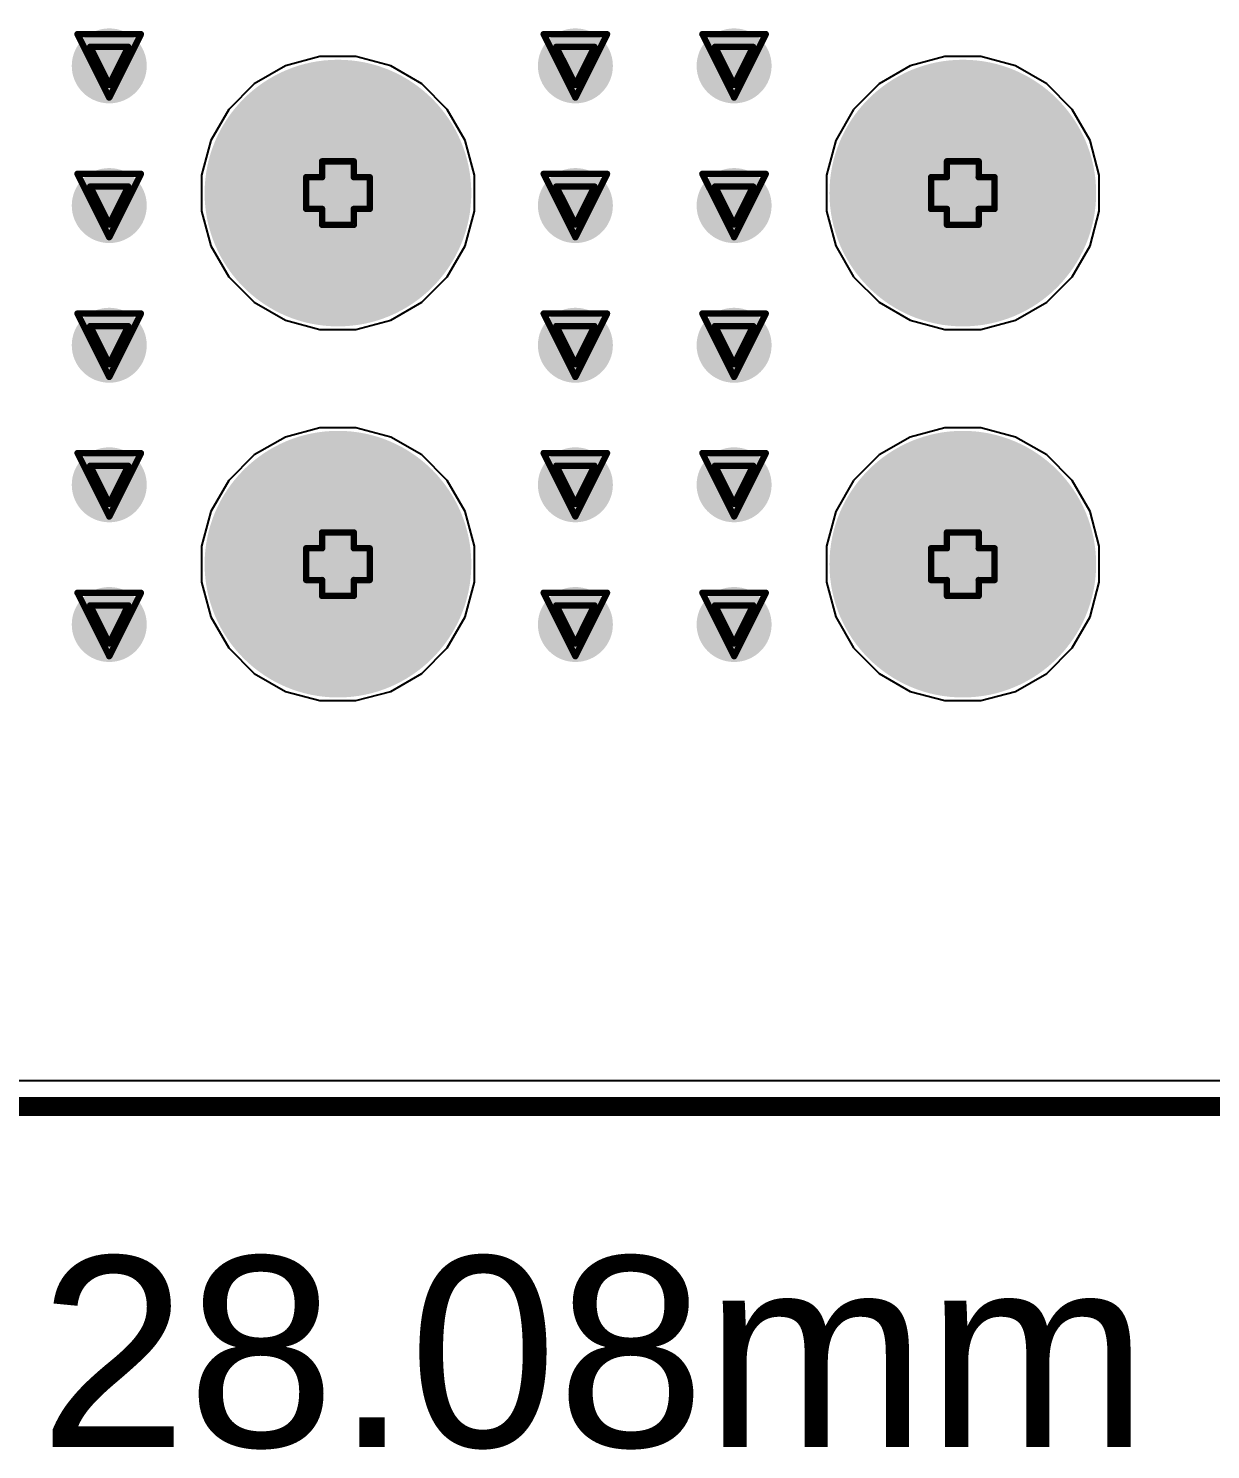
# Model space of a CAD drawing. Header units: inches. Extents: x -3 to 5381, y -57 to 5355.
# Drawn here: x 13.85 to 23.31, y -54.15 to -42.78 of the extents above; entities that cross this region are included whole.
import ezdxf

# ---------------------------------------------------------------- set-up
doc = ezdxf.new("R2010")
doc.units = ezdxf.units.IN
for name, color, linetype in [('Board_Outline', 216, 'Continuous'), ('Bottom Layer', 5, 'Continuous'), ('Bottom Solder', 6, 'Continuous'), ('Dimension', 6, 'Continuous'), ('Drill Drawing', 1, 'Continuous'), ('Multi-Layer', 9, 'Continuous'), ('Pad Holes', 156, 'Continuous'), ('Top Layer', 1, 'Continuous'), ('Top Solder', 216, 'Continuous'), ('Via Holes', 16, 'Continuous')]:
    doc.layers.add(name, color=color, linetype=linetype)
doc.styles.add('Arial', font='', dxfattribs={"height": 0.2})
doc.styles.get('Arial').set_extended_font_data('Arial')

msp = doc.modelspace()

# ---------------------------------------------------------------- hatches: boundary and pattern name
at = {"layer": 'Bottom Layer'}
h = msp.add_hatch(color=5, dxfattribs=at)
edge = h.paths.add_edge_path()
edge.add_arc((14.5, -43.078), 0.3, 0, 360)
h = msp.add_hatch(color=5, dxfattribs=at)
edge = h.paths.add_edge_path()
edge.add_arc((18.23, -43.078), 0.3, 0, 360)
h = msp.add_hatch(color=5, dxfattribs=at)
edge = h.paths.add_edge_path()
edge.add_arc((19.5, -43.078), 0.3, 0, 360)
h = msp.add_hatch(color=5, dxfattribs=at)
edge = h.paths.add_edge_path()
edge.add_arc((16.33, -44.096), 0.965, 0, 360)
h = msp.add_hatch(color=5, dxfattribs=at)
edge = h.paths.add_edge_path()
edge.add_arc((21.33, -44.096), 0.965, 0, 360)
h = msp.add_hatch(color=5, dxfattribs=at)
edge = h.paths.add_edge_path()
edge.add_arc((14.5, -44.196), 0.3, 0, 360)
h = msp.add_hatch(color=5, dxfattribs=at)
edge = h.paths.add_edge_path()
edge.add_arc((18.23, -44.196), 0.3, 0, 360)
h = msp.add_hatch(color=5, dxfattribs=at)
edge = h.paths.add_edge_path()
edge.add_arc((19.5, -44.196), 0.3, 0, 360)
h = msp.add_hatch(color=5, dxfattribs=at)
edge = h.paths.add_edge_path()
edge.add_arc((14.5, -45.314), 0.3, 0, 360)
h = msp.add_hatch(color=5, dxfattribs=at)
edge = h.paths.add_edge_path()
edge.add_arc((18.23, -45.314), 0.3, 0, 360)
h = msp.add_hatch(color=5, dxfattribs=at)
edge = h.paths.add_edge_path()
edge.add_arc((19.5, -45.314), 0.3, 0, 360)
h = msp.add_hatch(color=5, dxfattribs=at)
edge = h.paths.add_edge_path()
edge.add_arc((14.5, -46.431), 0.3, 0, 360)
h = msp.add_hatch(color=5, dxfattribs=at)
edge = h.paths.add_edge_path()
edge.add_arc((16.33, -47.066), 0.965, 0, 360)
h = msp.add_hatch(color=5, dxfattribs=at)
edge = h.paths.add_edge_path()
edge.add_arc((18.23, -46.431), 0.3, 0, 360)
h = msp.add_hatch(color=5, dxfattribs=at)
edge = h.paths.add_edge_path()
edge.add_arc((19.5, -46.431), 0.3, 0, 360)
h = msp.add_hatch(color=5, dxfattribs=at)
edge = h.paths.add_edge_path()
edge.add_arc((21.33, -47.066), 0.965, 0, 360)
h = msp.add_hatch(color=5, dxfattribs=at)
edge = h.paths.add_edge_path()
edge.add_arc((14.5, -47.549), 0.3, 0, 360)
h = msp.add_hatch(color=5, dxfattribs=at)
edge = h.paths.add_edge_path()
edge.add_arc((18.23, -47.549), 0.3, 0, 360)
h = msp.add_hatch(color=5, dxfattribs=at)
edge = h.paths.add_edge_path()
edge.add_arc((19.5, -47.549), 0.3, 0, 360)
at = {"layer": 'Bottom Solder'}
h = msp.add_hatch(color=6, dxfattribs=at)
edge = h.paths.add_edge_path()
edge.add_arc((16.33, -44.096), 1.067, 0, 360)
h = msp.add_hatch(color=6, dxfattribs=at)
edge = h.paths.add_edge_path()
edge.add_arc((21.33, -44.096), 1.067, 0, 360)
h = msp.add_hatch(color=6, dxfattribs=at)
edge = h.paths.add_edge_path()
edge.add_arc((16.33, -47.066), 1.067, 0, 360)
h = msp.add_hatch(color=6, dxfattribs=at)
edge = h.paths.add_edge_path()
edge.add_arc((21.33, -47.066), 1.067, 0, 360)
at = {"layer": 'Multi-Layer'}
h = msp.add_hatch(color=9, dxfattribs=at)
edge = h.paths.add_edge_path()
edge.add_arc((16.33, -44.096), 0.965, 0, 360)
h = msp.add_hatch(color=9, dxfattribs=at)
edge = h.paths.add_edge_path()
edge.add_arc((21.33, -44.096), 0.965, 0, 360)
h = msp.add_hatch(color=9, dxfattribs=at)
edge = h.paths.add_edge_path()
edge.add_arc((16.33, -47.066), 0.965, 0, 360)
h = msp.add_hatch(color=9, dxfattribs=at)
edge = h.paths.add_edge_path()
edge.add_arc((21.33, -47.066), 0.965, 0, 360)
at = {"layer": 'Pad Holes'}
h = msp.add_hatch(color=7, dxfattribs=at)
edge = h.paths.add_edge_path()
edge.add_arc((16.33, -44.096), 0.965, 0, 360)
h = msp.add_hatch(color=7, dxfattribs=at)
edge = h.paths.add_edge_path()
edge.add_arc((21.33, -44.096), 0.965, 0, 360)
h = msp.add_hatch(color=7, dxfattribs=at)
edge = h.paths.add_edge_path()
edge.add_arc((16.33, -47.066), 0.965, 0, 360)
h = msp.add_hatch(color=7, dxfattribs=at)
edge = h.paths.add_edge_path()
edge.add_arc((21.33, -47.066), 0.965, 0, 360)
at = {"layer": 'Top Layer'}
h = msp.add_hatch(color=1, dxfattribs=at)
edge = h.paths.add_edge_path()
edge.add_arc((14.5, -43.078), 0.3, 0, 360)
h = msp.add_hatch(color=1, dxfattribs=at)
edge = h.paths.add_edge_path()
edge.add_arc((18.23, -43.078), 0.3, 0, 360)
h = msp.add_hatch(color=1, dxfattribs=at)
edge = h.paths.add_edge_path()
edge.add_arc((19.5, -43.078), 0.3, 0, 360)
h = msp.add_hatch(color=1, dxfattribs=at)
edge = h.paths.add_edge_path()
edge.add_arc((16.33, -44.096), 0.965, 0, 360)
h = msp.add_hatch(color=1, dxfattribs=at)
edge = h.paths.add_edge_path()
edge.add_arc((21.33, -44.096), 0.965, 0, 360)
h = msp.add_hatch(color=1, dxfattribs=at)
edge = h.paths.add_edge_path()
edge.add_arc((14.5, -44.196), 0.3, 0, 360)
h = msp.add_hatch(color=1, dxfattribs=at)
edge = h.paths.add_edge_path()
edge.add_arc((18.23, -44.196), 0.3, 0, 360)
h = msp.add_hatch(color=1, dxfattribs=at)
edge = h.paths.add_edge_path()
edge.add_arc((19.5, -44.196), 0.3, 0, 360)
h = msp.add_hatch(color=1, dxfattribs=at)
edge = h.paths.add_edge_path()
edge.add_arc((14.5, -45.314), 0.3, 0, 360)
h = msp.add_hatch(color=1, dxfattribs=at)
edge = h.paths.add_edge_path()
edge.add_arc((18.23, -45.314), 0.3, 0, 360)
h = msp.add_hatch(color=1, dxfattribs=at)
edge = h.paths.add_edge_path()
edge.add_arc((19.5, -45.314), 0.3, 0, 360)
h = msp.add_hatch(color=1, dxfattribs=at)
edge = h.paths.add_edge_path()
edge.add_arc((14.5, -46.431), 0.3, 0, 360)
h = msp.add_hatch(color=1, dxfattribs=at)
edge = h.paths.add_edge_path()
edge.add_arc((16.33, -47.066), 0.965, 0, 360)
h = msp.add_hatch(color=1, dxfattribs=at)
edge = h.paths.add_edge_path()
edge.add_arc((18.23, -46.431), 0.3, 0, 360)
h = msp.add_hatch(color=1, dxfattribs=at)
edge = h.paths.add_edge_path()
edge.add_arc((19.5, -46.431), 0.3, 0, 360)
h = msp.add_hatch(color=1, dxfattribs=at)
edge = h.paths.add_edge_path()
edge.add_arc((21.33, -47.066), 0.965, 0, 360)
h = msp.add_hatch(color=1, dxfattribs=at)
edge = h.paths.add_edge_path()
edge.add_arc((14.5, -47.549), 0.3, 0, 360)
h = msp.add_hatch(color=1, dxfattribs=at)
edge = h.paths.add_edge_path()
edge.add_arc((18.23, -47.549), 0.3, 0, 360)
h = msp.add_hatch(color=1, dxfattribs=at)
edge = h.paths.add_edge_path()
edge.add_arc((19.5, -47.549), 0.3, 0, 360)
at = {"layer": 'Top Solder'}
h = msp.add_hatch(color=216, dxfattribs=at)
edge = h.paths.add_edge_path()
edge.add_arc((16.33, -44.096), 1.067, 0, 360)
h = msp.add_hatch(color=216, dxfattribs=at)
edge = h.paths.add_edge_path()
edge.add_arc((21.33, -44.096), 1.067, 0, 360)
h = msp.add_hatch(color=216, dxfattribs=at)
edge = h.paths.add_edge_path()
edge.add_arc((16.33, -47.066), 1.067, 0, 360)
h = msp.add_hatch(color=216, dxfattribs=at)
edge = h.paths.add_edge_path()
edge.add_arc((21.33, -47.066), 1.067, 0, 360)
at = {"layer": 'Via Holes'}
h = msp.add_hatch(color=7, dxfattribs=at)
edge = h.paths.add_edge_path()
edge.add_arc((14.5, -43.078), 0.15, 0, 360)
h = msp.add_hatch(color=7, dxfattribs=at)
edge = h.paths.add_edge_path()
edge.add_arc((18.23, -43.078), 0.15, 0, 360)
h = msp.add_hatch(color=7, dxfattribs=at)
edge = h.paths.add_edge_path()
edge.add_arc((19.5, -43.078), 0.15, 0, 360)
h = msp.add_hatch(color=7, dxfattribs=at)
edge = h.paths.add_edge_path()
edge.add_arc((14.5, -44.196), 0.15, 0, 360)
h = msp.add_hatch(color=7, dxfattribs=at)
edge = h.paths.add_edge_path()
edge.add_arc((18.23, -44.196), 0.15, 0, 360)
h = msp.add_hatch(color=7, dxfattribs=at)
edge = h.paths.add_edge_path()
edge.add_arc((19.5, -44.196), 0.15, 0, 360)
h = msp.add_hatch(color=7, dxfattribs=at)
edge = h.paths.add_edge_path()
edge.add_arc((14.5, -45.314), 0.15, 0, 360)
h = msp.add_hatch(color=7, dxfattribs=at)
edge = h.paths.add_edge_path()
edge.add_arc((18.23, -45.314), 0.15, 0, 360)
h = msp.add_hatch(color=7, dxfattribs=at)
edge = h.paths.add_edge_path()
edge.add_arc((19.5, -45.314), 0.15, 0, 360)
h = msp.add_hatch(color=7, dxfattribs=at)
edge = h.paths.add_edge_path()
edge.add_arc((14.5, -46.431), 0.15, 0, 360)
h = msp.add_hatch(color=7, dxfattribs=at)
edge = h.paths.add_edge_path()
edge.add_arc((18.23, -46.431), 0.15, 0, 360)
h = msp.add_hatch(color=7, dxfattribs=at)
edge = h.paths.add_edge_path()
edge.add_arc((19.5, -46.431), 0.15, 0, 360)
h = msp.add_hatch(color=7, dxfattribs=at)
edge = h.paths.add_edge_path()
edge.add_arc((14.5, -47.549), 0.15, 0, 360)
h = msp.add_hatch(color=7, dxfattribs=at)
edge = h.paths.add_edge_path()
edge.add_arc((18.23, -47.549), 0.15, 0, 360)
h = msp.add_hatch(color=7, dxfattribs=at)
edge = h.paths.add_edge_path()
edge.add_arc((19.5, -47.549), 0.15, 0, 360)

# ---------------------------------------------------------------- linework, layer by layer
at = {"layer": 'Board_Outline', "const_width": 0.152}
msp.add_lwpolyline([(7.307, -51.406), (31.354, -51.406)], dxfattribs=at)
at = {"layer": 'Bottom Layer'}
for p, q in [((15.909, -43.079), (15.66, -43.222)), ((16.186, -43.004), (15.909, -43.079)), ((16.474, -43.004), (16.186, -43.004)), ((16.752, -43.079), (16.474, -43.004)), ((17.001, -43.222), (16.752, -43.079)), ((20.909, -43.079), (20.66, -43.222)), ((21.186, -43.004), (20.909, -43.079)), ((21.474, -43.004), (21.186, -43.004)), ((21.752, -43.079), (21.474, -43.004)), ((22.001, -43.222), (21.752, -43.079)), ((15.66, -43.222), (15.456, -43.426)), ((17.204, -43.426), (17.001, -43.222)), ((20.66, -43.222), (20.456, -43.426)), ((22.204, -43.426), (22.001, -43.222)), ((15.456, -43.426), (15.313, -43.675)), ((17.348, -43.675), (17.204, -43.426)), ((20.456, -43.426), (20.313, -43.675)), ((22.348, -43.675), (22.204, -43.426)), ((15.313, -43.675), (15.238, -43.952)), ((17.422, -43.952), (17.348, -43.675)), ((20.313, -43.675), (20.238, -43.952)), ((22.422, -43.952), (22.348, -43.675)), ((15.238, -43.952), (15.238, -44.24)), ((17.422, -44.24), (17.422, -43.952)), ((20.238, -43.952), (20.238, -44.24)), ((22.422, -44.24), (22.422, -43.952)), ((15.238, -44.24), (15.313, -44.518)), ((17.348, -44.518), (17.422, -44.24)), ((20.238, -44.24), (20.313, -44.518)), ((22.348, -44.518), (22.422, -44.24)), ((15.313, -44.518), (15.456, -44.767)), ((17.204, -44.767), (17.348, -44.518)), ((20.313, -44.518), (20.456, -44.767)), ((22.204, -44.767), (22.348, -44.518)), ((15.456, -44.767), (15.66, -44.97)), ((17.001, -44.97), (17.204, -44.767)), ((20.456, -44.767), (20.66, -44.97)), ((22.001, -44.97), (22.204, -44.767)), ((15.66, -44.97), (15.909, -45.114)), ((16.752, -45.114), (17.001, -44.97)), ((20.66, -44.97), (20.909, -45.114)), ((21.752, -45.114), (22.001, -44.97)), ((15.909, -45.114), (16.186, -45.188)), ((16.474, -45.188), (16.752, -45.114)), ((20.909, -45.114), (21.186, -45.188)), ((21.474, -45.188), (21.752, -45.114)), ((16.186, -45.188), (16.474, -45.188)), ((21.186, -45.188), (21.474, -45.188)), ((15.909, -46.049), (15.66, -46.192)), ((16.186, -45.974), (15.909, -46.049)), ((16.474, -45.974), (16.186, -45.974)), ((16.752, -46.049), (16.474, -45.974)), ((17.001, -46.192), (16.752, -46.049)), ((20.909, -46.049), (20.66, -46.192)), ((21.186, -45.974), (20.909, -46.049)), ((21.474, -45.974), (21.186, -45.974)), ((21.752, -46.049), (21.474, -45.974)), ((22.001, -46.192), (21.752, -46.049)), ((15.66, -46.192), (15.456, -46.396)), ((17.204, -46.396), (17.001, -46.192)), ((20.66, -46.192), (20.456, -46.396)), ((22.204, -46.396), (22.001, -46.192)), ((15.456, -46.396), (15.313, -46.645)), ((17.348, -46.645), (17.204, -46.396)), ((20.456, -46.396), (20.313, -46.645)), ((22.348, -46.645), (22.204, -46.396)), ((15.313, -46.645), (15.238, -46.922)), ((17.422, -46.922), (17.348, -46.645)), ((20.313, -46.645), (20.238, -46.922)), ((22.422, -46.922), (22.348, -46.645)), ((15.238, -46.922), (15.238, -47.21)), ((17.422, -47.21), (17.422, -46.922)), ((20.238, -46.922), (20.238, -47.21)), ((22.422, -47.21), (22.422, -46.922)), ((15.238, -47.21), (15.313, -47.488)), ((17.348, -47.488), (17.422, -47.21)), ((20.238, -47.21), (20.313, -47.488)), ((22.348, -47.488), (22.422, -47.21)), ((15.313, -47.488), (15.456, -47.737)), ((17.204, -47.737), (17.348, -47.488)), ((20.313, -47.488), (20.456, -47.737)), ((22.204, -47.737), (22.348, -47.488)), ((15.456, -47.737), (15.66, -47.94)), ((17.001, -47.94), (17.204, -47.737)), ((20.456, -47.737), (20.66, -47.94)), ((22.001, -47.94), (22.204, -47.737)), ((15.66, -47.94), (15.909, -48.084)), ((16.752, -48.084), (17.001, -47.94)), ((20.66, -47.94), (20.909, -48.084)), ((21.752, -48.084), (22.001, -47.94)), ((15.909, -48.084), (16.186, -48.158)), ((16.474, -48.158), (16.752, -48.084)), ((20.909, -48.084), (21.186, -48.158)), ((21.474, -48.158), (21.752, -48.084)), ((16.186, -48.158), (16.474, -48.158)), ((21.186, -48.158), (21.474, -48.158)), ((31.351, -51.202), (7.307, -51.202))]:
    msp.add_line(p, q, dxfattribs=at)
at = {"layer": 'Drill Drawing', "const_width": 0.0508}
for points in [[(14.246, -42.824), (14.754, -42.824)], [(14.246, -42.824), (14.5, -43.332)], [(14.5, -43.332), (14.754, -42.824)], [(17.976, -42.824), (18.484, -42.824)], [(17.976, -42.824), (18.23, -43.332)], [(18.23, -43.332), (18.484, -42.824)], [(19.246, -42.824), (19.754, -42.824)], [(19.246, -42.824), (19.5, -43.332)], [(19.5, -43.332), (19.754, -42.824)], [(14.347, -42.926), (14.652, -42.926)], [(14.347, -42.926), (14.5, -43.231)], [(14.5, -43.231), (14.652, -42.926)], [(18.077, -42.926), (18.382, -42.926)], [(18.077, -42.926), (18.23, -43.231)], [(18.23, -43.231), (18.382, -42.926)], [(19.347, -42.926), (19.652, -42.926)], [(19.347, -42.926), (19.5, -43.231)], [(19.5, -43.231), (19.652, -42.926)], [(16.203, -43.969), (16.203, -43.842)], [(16.203, -43.842), (16.457, -43.842)], [(16.457, -43.969), (16.457, -43.842)], [(21.203, -43.969), (21.203, -43.842)], [(21.203, -43.842), (21.457, -43.842)], [(21.457, -43.969), (21.457, -43.842)], [(14.246, -43.942), (14.754, -43.942)], [(14.246, -43.942), (14.5, -44.45)], [(14.5, -44.45), (14.754, -43.942)], [(16.076, -44.223), (16.076, -43.969)], [(16.076, -43.969), (16.203, -43.969)], [(16.457, -43.969), (16.584, -43.969)], [(16.584, -44.223), (16.584, -43.969)], [(17.976, -43.942), (18.484, -43.942)], [(17.976, -43.942), (18.23, -44.45)], [(18.23, -44.45), (18.484, -43.942)], [(19.246, -43.942), (19.754, -43.942)], [(19.246, -43.942), (19.5, -44.45)], [(19.5, -44.45), (19.754, -43.942)], [(21.076, -44.223), (21.076, -43.969)], [(21.076, -43.969), (21.203, -43.969)], [(21.457, -43.969), (21.584, -43.969)], [(21.584, -44.223), (21.584, -43.969)], [(14.347, -44.044), (14.652, -44.044)], [(14.347, -44.044), (14.5, -44.348)], [(14.5, -44.348), (14.652, -44.044)], [(18.077, -44.044), (18.382, -44.044)], [(18.077, -44.044), (18.23, -44.348)], [(18.23, -44.348), (18.382, -44.044)], [(19.347, -44.044), (19.652, -44.044)], [(19.347, -44.044), (19.5, -44.348)], [(19.5, -44.348), (19.652, -44.044)], [(16.076, -44.223), (16.203, -44.223)], [(16.203, -44.35), (16.203, -44.223)], [(16.457, -44.223), (16.584, -44.223)], [(16.457, -44.35), (16.457, -44.223)], [(21.076, -44.223), (21.203, -44.223)], [(21.203, -44.35), (21.203, -44.223)], [(21.457, -44.223), (21.584, -44.223)], [(21.457, -44.35), (21.457, -44.223)], [(16.203, -44.35), (16.457, -44.35)], [(21.203, -44.35), (21.457, -44.35)], [(14.246, -45.06), (14.754, -45.06)], [(14.246, -45.06), (14.5, -45.568)], [(14.5, -45.568), (14.754, -45.06)], [(17.976, -45.06), (18.484, -45.06)], [(17.976, -45.06), (18.23, -45.568)], [(18.23, -45.568), (18.484, -45.06)], [(19.246, -45.06), (19.754, -45.06)], [(19.246, -45.06), (19.5, -45.568)], [(19.5, -45.568), (19.754, -45.06)], [(14.347, -45.161), (14.652, -45.161)], [(14.347, -45.161), (14.5, -45.466)], [(14.5, -45.466), (14.652, -45.161)], [(18.077, -45.161), (18.382, -45.161)], [(18.077, -45.161), (18.23, -45.466)], [(18.23, -45.466), (18.382, -45.161)], [(19.347, -45.161), (19.652, -45.161)], [(19.347, -45.161), (19.5, -45.466)], [(19.5, -45.466), (19.652, -45.161)], [(14.246, -46.177), (14.754, -46.177)], [(14.246, -46.177), (14.5, -46.685)], [(14.5, -46.685), (14.754, -46.177)], [(17.976, -46.177), (18.484, -46.177)], [(17.976, -46.177), (18.23, -46.685)], [(18.23, -46.685), (18.484, -46.177)], [(19.246, -46.177), (19.754, -46.177)], [(19.246, -46.177), (19.5, -46.685)], [(19.5, -46.685), (19.754, -46.177)], [(14.347, -46.279), (14.652, -46.279)], [(14.347, -46.279), (14.5, -46.584)], [(14.5, -46.584), (14.652, -46.279)], [(18.077, -46.279), (18.382, -46.279)], [(18.077, -46.279), (18.23, -46.584)], [(18.23, -46.584), (18.382, -46.279)], [(19.347, -46.279), (19.652, -46.279)], [(19.347, -46.279), (19.5, -46.584)], [(19.5, -46.584), (19.652, -46.279)], [(16.203, -46.939), (16.203, -46.812)], [(16.203, -46.812), (16.457, -46.812)], [(16.457, -46.939), (16.457, -46.812)], [(21.203, -46.939), (21.203, -46.812)], [(21.203, -46.812), (21.457, -46.812)], [(21.457, -46.939), (21.457, -46.812)], [(16.076, -47.193), (16.076, -46.939)], [(16.076, -46.939), (16.203, -46.939)], [(16.457, -46.939), (16.584, -46.939)], [(16.584, -47.193), (16.584, -46.939)], [(21.076, -47.193), (21.076, -46.939)], [(21.076, -46.939), (21.203, -46.939)], [(21.457, -46.939), (21.584, -46.939)], [(21.584, -47.193), (21.584, -46.939)], [(16.076, -47.193), (16.203, -47.193)], [(16.203, -47.32), (16.203, -47.193)], [(16.457, -47.193), (16.584, -47.193)], [(16.457, -47.32), (16.457, -47.193)], [(21.076, -47.193), (21.203, -47.193)], [(21.203, -47.32), (21.203, -47.193)], [(21.457, -47.193), (21.584, -47.193)], [(21.457, -47.32), (21.457, -47.193)], [(14.246, -47.295), (14.754, -47.295)], [(14.246, -47.295), (14.5, -47.803)], [(14.5, -47.803), (14.754, -47.295)], [(16.203, -47.32), (16.457, -47.32)], [(17.976, -47.295), (18.484, -47.295)], [(17.976, -47.295), (18.23, -47.803)], [(18.23, -47.803), (18.484, -47.295)], [(19.246, -47.295), (19.754, -47.295)], [(19.246, -47.295), (19.5, -47.803)], [(19.5, -47.803), (19.754, -47.295)], [(21.203, -47.32), (21.457, -47.32)], [(14.347, -47.396), (14.652, -47.396)], [(14.347, -47.396), (14.5, -47.701)], [(14.5, -47.701), (14.652, -47.396)], [(18.077, -47.396), (18.382, -47.396)], [(18.077, -47.396), (18.23, -47.701)], [(18.23, -47.701), (18.382, -47.396)], [(19.347, -47.396), (19.652, -47.396)], [(19.347, -47.396), (19.5, -47.701)], [(19.5, -47.701), (19.652, -47.396)]]:
    msp.add_lwpolyline(points, dxfattribs=at)
at = {"layer": 'Drill Drawing', "const_width": 0.0254}
for points in [[(14.233, -42.824, 1), (14.258, -42.824, 1)], [(14.233, -42.824, 1), (14.258, -42.824, 1)], [(14.741, -42.824, 1), (14.766, -42.824, 1)], [(14.741, -42.824, 1), (14.766, -42.824, 1)], [(17.963, -42.824, 1), (17.988, -42.824, 1)], [(17.963, -42.824, 1), (17.988, -42.824, 1)], [(18.471, -42.824, 1), (18.496, -42.824, 1)], [(18.471, -42.824, 1), (18.496, -42.824, 1)], [(19.233, -42.824, 1), (19.258, -42.824, 1)], [(19.233, -42.824, 1), (19.258, -42.824, 1)], [(19.741, -42.824, 1), (19.766, -42.824, 1)], [(19.741, -42.824, 1), (19.766, -42.824, 1)], [(14.334, -42.926, 1), (14.36, -42.926, 1)], [(14.334, -42.926, 1), (14.36, -42.926, 1)], [(14.639, -42.926, 1), (14.665, -42.926, 1)], [(14.639, -42.926, 1), (14.665, -42.926, 1)], [(18.064, -42.926, 1), (18.09, -42.926, 1)], [(18.064, -42.926, 1), (18.09, -42.926, 1)], [(18.369, -42.926, 1), (18.395, -42.926, 1)], [(18.369, -42.926, 1), (18.395, -42.926, 1)], [(19.334, -42.926, 1), (19.36, -42.926, 1)], [(19.334, -42.926, 1), (19.36, -42.926, 1)], [(19.639, -42.926, 1), (19.665, -42.926, 1)], [(19.639, -42.926, 1), (19.665, -42.926, 1)], [(14.487, -43.231, 1), (14.512, -43.231, 1)], [(14.487, -43.231, 1), (14.512, -43.231, 1)], [(18.217, -43.231, 1), (18.242, -43.231, 1)], [(18.217, -43.231, 1), (18.242, -43.231, 1)], [(19.487, -43.231, 1), (19.512, -43.231, 1)], [(19.487, -43.231, 1), (19.512, -43.231, 1)], [(14.487, -43.332, 1), (14.512, -43.332, 1)], [(14.487, -43.332, 1), (14.512, -43.332, 1)], [(18.217, -43.332, 1), (18.242, -43.332, 1)], [(18.217, -43.332, 1), (18.242, -43.332, 1)], [(19.487, -43.332, 1), (19.512, -43.332, 1)], [(19.487, -43.332, 1), (19.512, -43.332, 1)], [(16.19, -43.842, 1), (16.216, -43.842, 1)], [(16.19, -43.842, 1), (16.216, -43.842, 1)], [(16.444, -43.842, 1), (16.47, -43.842, 1)], [(16.444, -43.842, 1), (16.47, -43.842, 1)], [(21.19, -43.842, 1), (21.216, -43.842, 1)], [(21.19, -43.842, 1), (21.216, -43.842, 1)], [(21.444, -43.842, 1), (21.47, -43.842, 1)], [(21.444, -43.842, 1), (21.47, -43.842, 1)], [(14.233, -43.942, 1), (14.258, -43.942, 1)], [(14.233, -43.942, 1), (14.258, -43.942, 1)], [(14.741, -43.942, 1), (14.766, -43.942, 1)], [(14.741, -43.942, 1), (14.766, -43.942, 1)], [(16.063, -43.969, 1), (16.089, -43.969, 1)], [(16.063, -43.969, 1), (16.089, -43.969, 1)], [(16.19, -43.969, 1), (16.216, -43.969, 1)], [(16.19, -43.969, 1), (16.216, -43.969, 1)], [(16.444, -43.969, 1), (16.47, -43.969, 1)], [(16.444, -43.969, 1), (16.47, -43.969, 1)], [(16.571, -43.969, 1), (16.597, -43.969, 1)], [(16.571, -43.969, 1), (16.597, -43.969, 1)], [(17.963, -43.942, 1), (17.988, -43.942, 1)], [(17.963, -43.942, 1), (17.988, -43.942, 1)], [(18.471, -43.942, 1), (18.496, -43.942, 1)], [(18.471, -43.942, 1), (18.496, -43.942, 1)], [(19.233, -43.942, 1), (19.258, -43.942, 1)], [(19.233, -43.942, 1), (19.258, -43.942, 1)], [(19.741, -43.942, 1), (19.766, -43.942, 1)], [(19.741, -43.942, 1), (19.766, -43.942, 1)], [(21.063, -43.969, 1), (21.089, -43.969, 1)], [(21.063, -43.969, 1), (21.089, -43.969, 1)], [(21.19, -43.969, 1), (21.216, -43.969, 1)], [(21.19, -43.969, 1), (21.216, -43.969, 1)], [(21.444, -43.969, 1), (21.47, -43.969, 1)], [(21.444, -43.969, 1), (21.47, -43.969, 1)], [(21.571, -43.969, 1), (21.597, -43.969, 1)], [(21.571, -43.969, 1), (21.597, -43.969, 1)], [(14.334, -44.044, 1), (14.36, -44.044, 1)], [(14.334, -44.044, 1), (14.36, -44.044, 1)], [(14.639, -44.044, 1), (14.665, -44.044, 1)], [(14.639, -44.044, 1), (14.665, -44.044, 1)], [(18.064, -44.044, 1), (18.09, -44.044, 1)], [(18.064, -44.044, 1), (18.09, -44.044, 1)], [(18.369, -44.044, 1), (18.395, -44.044, 1)], [(18.369, -44.044, 1), (18.395, -44.044, 1)], [(19.334, -44.044, 1), (19.36, -44.044, 1)], [(19.334, -44.044, 1), (19.36, -44.044, 1)], [(19.639, -44.044, 1), (19.665, -44.044, 1)], [(19.639, -44.044, 1), (19.665, -44.044, 1)], [(16.063, -44.223, 1), (16.089, -44.223, 1)], [(16.063, -44.223, 1), (16.089, -44.223, 1)], [(16.19, -44.223, 1), (16.216, -44.223, 1)], [(16.19, -44.223, 1), (16.216, -44.223, 1)], [(16.444, -44.223, 1), (16.47, -44.223, 1)], [(16.444, -44.223, 1), (16.47, -44.223, 1)], [(16.571, -44.223, 1), (16.597, -44.223, 1)], [(16.571, -44.223, 1), (16.597, -44.223, 1)], [(21.063, -44.223, 1), (21.089, -44.223, 1)], [(21.063, -44.223, 1), (21.089, -44.223, 1)], [(21.19, -44.223, 1), (21.216, -44.223, 1)], [(21.19, -44.223, 1), (21.216, -44.223, 1)], [(21.444, -44.223, 1), (21.47, -44.223, 1)], [(21.444, -44.223, 1), (21.47, -44.223, 1)], [(21.571, -44.223, 1), (21.597, -44.223, 1)], [(21.571, -44.223, 1), (21.597, -44.223, 1)], [(14.487, -44.348, 1), (14.512, -44.348, 1)], [(14.487, -44.348, 1), (14.512, -44.348, 1)], [(16.19, -44.35, 1), (16.216, -44.35, 1)], [(16.19, -44.35, 1), (16.216, -44.35, 1)], [(16.444, -44.35, 1), (16.47, -44.35, 1)], [(16.444, -44.35, 1), (16.47, -44.35, 1)], [(18.217, -44.348, 1), (18.242, -44.348, 1)], [(18.217, -44.348, 1), (18.242, -44.348, 1)], [(19.487, -44.348, 1), (19.512, -44.348, 1)], [(19.487, -44.348, 1), (19.512, -44.348, 1)], [(21.19, -44.35, 1), (21.216, -44.35, 1)], [(21.19, -44.35, 1), (21.216, -44.35, 1)], [(21.444, -44.35, 1), (21.47, -44.35, 1)], [(21.444, -44.35, 1), (21.47, -44.35, 1)], [(14.487, -44.45, 1), (14.512, -44.45, 1)], [(14.487, -44.45, 1), (14.512, -44.45, 1)], [(18.217, -44.45, 1), (18.242, -44.45, 1)], [(18.217, -44.45, 1), (18.242, -44.45, 1)], [(19.487, -44.45, 1), (19.512, -44.45, 1)], [(19.487, -44.45, 1), (19.512, -44.45, 1)], [(14.233, -45.06, 1), (14.258, -45.06, 1)], [(14.233, -45.06, 1), (14.258, -45.06, 1)], [(14.741, -45.06, 1), (14.766, -45.06, 1)], [(14.741, -45.06, 1), (14.766, -45.06, 1)], [(17.963, -45.06, 1), (17.988, -45.06, 1)], [(17.963, -45.06, 1), (17.988, -45.06, 1)], [(18.471, -45.06, 1), (18.496, -45.06, 1)], [(18.471, -45.06, 1), (18.496, -45.06, 1)], [(19.233, -45.06, 1), (19.258, -45.06, 1)], [(19.233, -45.06, 1), (19.258, -45.06, 1)], [(19.741, -45.06, 1), (19.766, -45.06, 1)], [(19.741, -45.06, 1), (19.766, -45.06, 1)], [(14.334, -45.161, 1), (14.36, -45.161, 1)], [(14.334, -45.161, 1), (14.36, -45.161, 1)], [(14.639, -45.161, 1), (14.665, -45.161, 1)], [(14.639, -45.161, 1), (14.665, -45.161, 1)], [(18.064, -45.161, 1), (18.09, -45.161, 1)], [(18.064, -45.161, 1), (18.09, -45.161, 1)], [(18.369, -45.161, 1), (18.395, -45.161, 1)], [(18.369, -45.161, 1), (18.395, -45.161, 1)], [(19.334, -45.161, 1), (19.36, -45.161, 1)], [(19.334, -45.161, 1), (19.36, -45.161, 1)], [(19.639, -45.161, 1), (19.665, -45.161, 1)], [(19.639, -45.161, 1), (19.665, -45.161, 1)], [(14.487, -45.466, 1), (14.512, -45.466, 1)], [(14.487, -45.466, 1), (14.512, -45.466, 1)], [(18.217, -45.466, 1), (18.242, -45.466, 1)], [(18.217, -45.466, 1), (18.242, -45.466, 1)], [(19.487, -45.466, 1), (19.512, -45.466, 1)], [(19.487, -45.466, 1), (19.512, -45.466, 1)], [(14.487, -45.568, 1), (14.512, -45.568, 1)], [(14.487, -45.568, 1), (14.512, -45.568, 1)], [(18.217, -45.568, 1), (18.242, -45.568, 1)], [(18.217, -45.568, 1), (18.242, -45.568, 1)], [(19.487, -45.568, 1), (19.512, -45.568, 1)], [(19.487, -45.568, 1), (19.512, -45.568, 1)], [(14.233, -46.177, 1), (14.258, -46.177, 1)], [(14.233, -46.177, 1), (14.258, -46.177, 1)], [(14.741, -46.177, 1), (14.766, -46.177, 1)], [(14.741, -46.177, 1), (14.766, -46.177, 1)], [(17.963, -46.177, 1), (17.988, -46.177, 1)], [(17.963, -46.177, 1), (17.988, -46.177, 1)], [(18.471, -46.177, 1), (18.496, -46.177, 1)], [(18.471, -46.177, 1), (18.496, -46.177, 1)], [(19.233, -46.177, 1), (19.258, -46.177, 1)], [(19.233, -46.177, 1), (19.258, -46.177, 1)], [(19.741, -46.177, 1), (19.766, -46.177, 1)], [(19.741, -46.177, 1), (19.766, -46.177, 1)], [(14.334, -46.279, 1), (14.36, -46.279, 1)], [(14.334, -46.279, 1), (14.36, -46.279, 1)], [(14.639, -46.279, 1), (14.665, -46.279, 1)], [(14.639, -46.279, 1), (14.665, -46.279, 1)], [(18.064, -46.279, 1), (18.09, -46.279, 1)], [(18.064, -46.279, 1), (18.09, -46.279, 1)], [(18.369, -46.279, 1), (18.395, -46.279, 1)], [(18.369, -46.279, 1), (18.395, -46.279, 1)], [(19.334, -46.279, 1), (19.36, -46.279, 1)], [(19.334, -46.279, 1), (19.36, -46.279, 1)], [(19.639, -46.279, 1), (19.665, -46.279, 1)], [(19.639, -46.279, 1), (19.665, -46.279, 1)], [(14.487, -46.584, 1), (14.512, -46.584, 1)], [(14.487, -46.584, 1), (14.512, -46.584, 1)], [(18.217, -46.584, 1), (18.242, -46.584, 1)], [(18.217, -46.584, 1), (18.242, -46.584, 1)], [(19.487, -46.584, 1), (19.512, -46.584, 1)], [(19.487, -46.584, 1), (19.512, -46.584, 1)], [(14.487, -46.685, 1), (14.512, -46.685, 1)], [(14.487, -46.685, 1), (14.512, -46.685, 1)], [(18.217, -46.685, 1), (18.242, -46.685, 1)], [(18.217, -46.685, 1), (18.242, -46.685, 1)], [(19.487, -46.685, 1), (19.512, -46.685, 1)], [(19.487, -46.685, 1), (19.512, -46.685, 1)], [(16.19, -46.812, 1), (16.216, -46.812, 1)], [(16.19, -46.812, 1), (16.216, -46.812, 1)], [(16.444, -46.812, 1), (16.47, -46.812, 1)], [(16.444, -46.812, 1), (16.47, -46.812, 1)], [(21.19, -46.812, 1), (21.216, -46.812, 1)], [(21.19, -46.812, 1), (21.216, -46.812, 1)], [(21.444, -46.812, 1), (21.47, -46.812, 1)], [(21.444, -46.812, 1), (21.47, -46.812, 1)], [(16.063, -46.939, 1), (16.089, -46.939, 1)], [(16.063, -46.939, 1), (16.089, -46.939, 1)], [(16.19, -46.939, 1), (16.216, -46.939, 1)], [(16.19, -46.939, 1), (16.216, -46.939, 1)], [(16.444, -46.939, 1), (16.47, -46.939, 1)], [(16.444, -46.939, 1), (16.47, -46.939, 1)], [(16.571, -46.939, 1), (16.597, -46.939, 1)], [(16.571, -46.939, 1), (16.597, -46.939, 1)], [(21.063, -46.939, 1), (21.089, -46.939, 1)], [(21.063, -46.939, 1), (21.089, -46.939, 1)], [(21.19, -46.939, 1), (21.216, -46.939, 1)], [(21.19, -46.939, 1), (21.216, -46.939, 1)], [(21.444, -46.939, 1), (21.47, -46.939, 1)], [(21.444, -46.939, 1), (21.47, -46.939, 1)], [(21.571, -46.939, 1), (21.597, -46.939, 1)], [(21.571, -46.939, 1), (21.597, -46.939, 1)], [(16.063, -47.193, 1), (16.089, -47.193, 1)], [(16.063, -47.193, 1), (16.089, -47.193, 1)], [(16.19, -47.193, 1), (16.216, -47.193, 1)], [(16.19, -47.193, 1), (16.216, -47.193, 1)], [(16.444, -47.193, 1), (16.47, -47.193, 1)], [(16.444, -47.193, 1), (16.47, -47.193, 1)], [(16.571, -47.193, 1), (16.597, -47.193, 1)], [(16.571, -47.193, 1), (16.597, -47.193, 1)], [(21.063, -47.193, 1), (21.089, -47.193, 1)], [(21.063, -47.193, 1), (21.089, -47.193, 1)], [(21.19, -47.193, 1), (21.216, -47.193, 1)], [(21.19, -47.193, 1), (21.216, -47.193, 1)], [(21.444, -47.193, 1), (21.47, -47.193, 1)], [(21.444, -47.193, 1), (21.47, -47.193, 1)], [(21.571, -47.193, 1), (21.597, -47.193, 1)], [(21.571, -47.193, 1), (21.597, -47.193, 1)], [(14.233, -47.295, 1), (14.258, -47.295, 1)], [(14.233, -47.295, 1), (14.258, -47.295, 1)], [(14.741, -47.295, 1), (14.766, -47.295, 1)], [(14.741, -47.295, 1), (14.766, -47.295, 1)], [(16.19, -47.32, 1), (16.216, -47.32, 1)], [(16.19, -47.32, 1), (16.216, -47.32, 1)], [(16.444, -47.32, 1), (16.47, -47.32, 1)], [(16.444, -47.32, 1), (16.47, -47.32, 1)], [(17.963, -47.295, 1), (17.988, -47.295, 1)], [(17.963, -47.295, 1), (17.988, -47.295, 1)], [(18.471, -47.295, 1), (18.496, -47.295, 1)], [(18.471, -47.295, 1), (18.496, -47.295, 1)], [(19.233, -47.295, 1), (19.258, -47.295, 1)], [(19.233, -47.295, 1), (19.258, -47.295, 1)], [(19.741, -47.295, 1), (19.766, -47.295, 1)], [(19.741, -47.295, 1), (19.766, -47.295, 1)], [(21.19, -47.32, 1), (21.216, -47.32, 1)], [(21.19, -47.32, 1), (21.216, -47.32, 1)], [(21.444, -47.32, 1), (21.47, -47.32, 1)], [(21.444, -47.32, 1), (21.47, -47.32, 1)], [(14.334, -47.396, 1), (14.36, -47.396, 1)], [(14.334, -47.396, 1), (14.36, -47.396, 1)], [(14.639, -47.396, 1), (14.665, -47.396, 1)], [(14.639, -47.396, 1), (14.665, -47.396, 1)], [(18.064, -47.396, 1), (18.09, -47.396, 1)], [(18.064, -47.396, 1), (18.09, -47.396, 1)], [(18.369, -47.396, 1), (18.395, -47.396, 1)], [(18.369, -47.396, 1), (18.395, -47.396, 1)], [(19.334, -47.396, 1), (19.36, -47.396, 1)], [(19.334, -47.396, 1), (19.36, -47.396, 1)], [(19.639, -47.396, 1), (19.665, -47.396, 1)], [(19.639, -47.396, 1), (19.665, -47.396, 1)], [(14.487, -47.701, 1), (14.512, -47.701, 1)], [(14.487, -47.701, 1), (14.512, -47.701, 1)], [(18.217, -47.701, 1), (18.242, -47.701, 1)], [(18.217, -47.701, 1), (18.242, -47.701, 1)], [(19.487, -47.701, 1), (19.512, -47.701, 1)], [(19.487, -47.701, 1), (19.512, -47.701, 1)], [(14.487, -47.803, 1), (14.512, -47.803, 1)], [(14.487, -47.803, 1), (14.512, -47.803, 1)], [(18.217, -47.803, 1), (18.242, -47.803, 1)], [(18.217, -47.803, 1), (18.242, -47.803, 1)], [(19.487, -47.803, 1), (19.512, -47.803, 1)], [(19.487, -47.803, 1), (19.512, -47.803, 1)]]:
    msp.add_lwpolyline(points, format="xyb", close=True, dxfattribs=at)
at = {"layer": 'Top Layer'}
for p, q in [((15.909, -43.079), (15.66, -43.222)), ((16.186, -43.004), (15.909, -43.079)), ((16.474, -43.004), (16.186, -43.004)), ((16.752, -43.079), (16.474, -43.004)), ((17.001, -43.222), (16.752, -43.079)), ((20.909, -43.079), (20.66, -43.222)), ((21.186, -43.004), (20.909, -43.079)), ((21.474, -43.004), (21.186, -43.004)), ((21.752, -43.079), (21.474, -43.004)), ((22.001, -43.222), (21.752, -43.079)), ((15.66, -43.222), (15.456, -43.426)), ((17.204, -43.426), (17.001, -43.222)), ((20.66, -43.222), (20.456, -43.426)), ((22.204, -43.426), (22.001, -43.222)), ((15.456, -43.426), (15.313, -43.675)), ((17.348, -43.675), (17.204, -43.426)), ((20.456, -43.426), (20.313, -43.675)), ((22.348, -43.675), (22.204, -43.426)), ((15.313, -43.675), (15.238, -43.952)), ((17.422, -43.952), (17.348, -43.675)), ((20.313, -43.675), (20.238, -43.952)), ((22.422, -43.952), (22.348, -43.675)), ((15.238, -43.952), (15.238, -44.24)), ((17.422, -44.24), (17.422, -43.952)), ((20.238, -43.952), (20.238, -44.24)), ((22.422, -44.24), (22.422, -43.952)), ((15.238, -44.24), (15.313, -44.518)), ((17.348, -44.518), (17.422, -44.24)), ((20.238, -44.24), (20.313, -44.518)), ((22.348, -44.518), (22.422, -44.24)), ((15.313, -44.518), (15.456, -44.767)), ((17.204, -44.767), (17.348, -44.518)), ((20.313, -44.518), (20.456, -44.767)), ((22.204, -44.767), (22.348, -44.518)), ((15.456, -44.767), (15.66, -44.97)), ((17.001, -44.97), (17.204, -44.767)), ((20.456, -44.767), (20.66, -44.97)), ((22.001, -44.97), (22.204, -44.767)), ((15.66, -44.97), (15.909, -45.114)), ((16.752, -45.114), (17.001, -44.97)), ((20.66, -44.97), (20.909, -45.114)), ((21.752, -45.114), (22.001, -44.97)), ((15.909, -45.114), (16.186, -45.188)), ((16.474, -45.188), (16.752, -45.114)), ((20.909, -45.114), (21.186, -45.188)), ((21.474, -45.188), (21.752, -45.114)), ((16.186, -45.188), (16.474, -45.188)), ((21.186, -45.188), (21.474, -45.188)), ((15.909, -46.049), (15.66, -46.192)), ((16.186, -45.974), (15.909, -46.049)), ((16.474, -45.974), (16.186, -45.974)), ((16.752, -46.049), (16.474, -45.974)), ((17.001, -46.192), (16.752, -46.049)), ((20.909, -46.049), (20.66, -46.192)), ((21.186, -45.974), (20.909, -46.049)), ((21.474, -45.974), (21.186, -45.974)), ((21.752, -46.049), (21.474, -45.974)), ((22.001, -46.192), (21.752, -46.049)), ((15.66, -46.192), (15.456, -46.396)), ((17.204, -46.396), (17.001, -46.192)), ((20.66, -46.192), (20.456, -46.396)), ((22.204, -46.396), (22.001, -46.192)), ((15.456, -46.396), (15.313, -46.645)), ((17.348, -46.645), (17.204, -46.396)), ((20.456, -46.396), (20.313, -46.645)), ((22.348, -46.645), (22.204, -46.396)), ((15.313, -46.645), (15.238, -46.922)), ((17.422, -46.922), (17.348, -46.645)), ((20.313, -46.645), (20.238, -46.922)), ((22.422, -46.922), (22.348, -46.645)), ((15.238, -46.922), (15.238, -47.21)), ((17.422, -47.21), (17.422, -46.922)), ((20.238, -46.922), (20.238, -47.21)), ((22.422, -47.21), (22.422, -46.922)), ((15.238, -47.21), (15.313, -47.488)), ((17.348, -47.488), (17.422, -47.21)), ((20.238, -47.21), (20.313, -47.488)), ((22.348, -47.488), (22.422, -47.21)), ((15.313, -47.488), (15.456, -47.737)), ((17.204, -47.737), (17.348, -47.488)), ((20.313, -47.488), (20.456, -47.737)), ((22.204, -47.737), (22.348, -47.488)), ((15.456, -47.737), (15.66, -47.94)), ((17.001, -47.94), (17.204, -47.737)), ((20.456, -47.737), (20.66, -47.94)), ((22.001, -47.94), (22.204, -47.737)), ((15.66, -47.94), (15.909, -48.084)), ((16.752, -48.084), (17.001, -47.94)), ((20.66, -47.94), (20.909, -48.084)), ((21.752, -48.084), (22.001, -47.94)), ((15.909, -48.084), (16.186, -48.158)), ((16.474, -48.158), (16.752, -48.084)), ((20.909, -48.084), (21.186, -48.158)), ((21.474, -48.158), (21.752, -48.084)), ((16.186, -48.158), (16.474, -48.158)), ((21.186, -48.158), (21.474, -48.158)), ((31.351, -51.202), (7.307, -51.202))]:
    msp.add_line(p, q, dxfattribs=at)

# ---------------------------------------------------------------- texts
at = {"layer": 'Dimension', "style": 'Arial'}
msp.add_text('28.08mm', height=1.524, dxfattribs=at).set_placement((13.939, -54.131))

doc.saveas('drawing.dxf')
